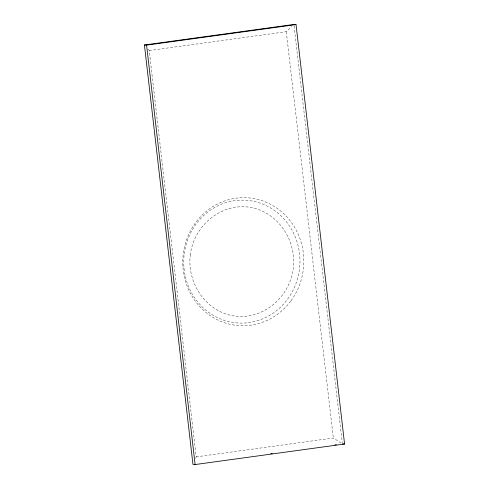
<?xml version="1.0" encoding="UTF-8"?>
<svg xmlns="http://www.w3.org/2000/svg" width="489" height="489" viewBox="0 0 489 489"><rect width="100%" height="100%" fill="white"/><g stroke="black" fill="none" stroke-linecap="round" stroke-linejoin="round"><path stroke-width="0.37" stroke-dasharray="2.44 1.83" d="M195.637 458.242L196.23 456.873L149.212 50.532L147.776 48.869M149.212 50.532L286.303 31.693L291.719 26.516M196.23 456.873L333.321 438.034L341.206 443.089M294.066 25.966L342.331 443.107M286.303 31.693L333.321 438.034M190.374 254.353C186.523 282.55 205.68 311.835 234.537 316.059C263.357 320.044 289.616 297 293.204 268.871C297.049 240.674 277.899 211.389 249.042 207.165C220.221 203.179 193.956 226.224 190.374 254.353M290.973 300.784A64.059 60.526 -86.1 0 0 251.737 198.228A64.059 60.526 -86.1 0 0 187.14 286.126A64.059 60.526 -86.1 0 0 290.973 300.784M287.63 299.121A61.498 58.105 -86.1 0 0 249.965 200.673A61.498 58.105 -86.1 0 0 187.947 285.056A61.498 58.105 -86.1 0 0 287.63 299.121"/><path stroke-width="0.73" d="M144.426 44.988L293.889 24.45L296.041 24.597L344.574 444.012L195.111 464.55L192.959 464.403L144.426 44.988L146.584 45.135L296.041 24.597M270.778 453.713L272.287 453.505M334.873 444.904L336.383 444.697M342.416 443.865L344.574 444.012M146.584 45.135L195.111 464.55"/></g></svg>
